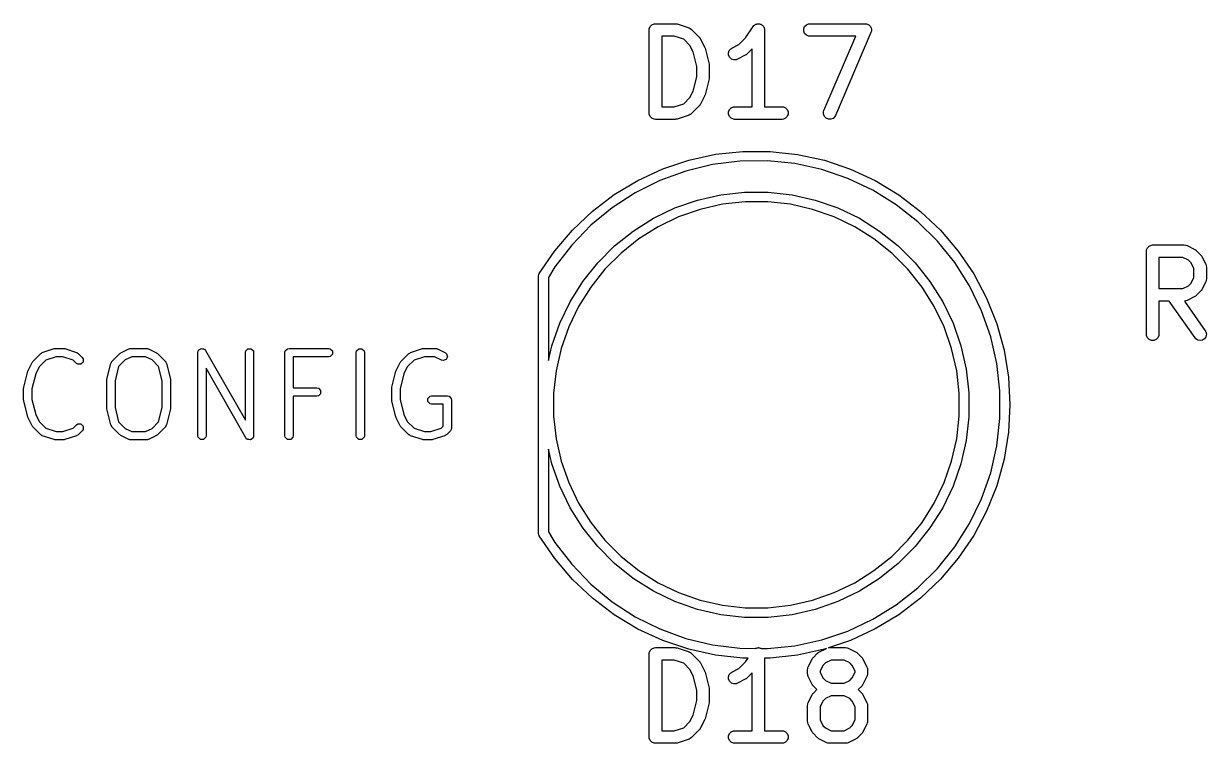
# Model space of a CAD drawing. Header units: millimetres. Extents: x 4 to 152, y 19 to 149.
# Drawn here: x 35.96 to 50.18, y 140.68 to 149.33 of the extents above; entities that cross this region are included whole.
import ezdxf

# ---------------------------------------------------------------- set-up
doc = ezdxf.new("R2010")
doc.units = ezdxf.units.MM
doc.layers.add('F.Silkscreen', color=41, linetype='CONTINUOUS', true_color=0xf2eda1)

msp = doc.modelspace()

# ---------------------------------------------------------------- linework, layer by layer
at = {"layer": 'F.Silkscreen', "linetype": 'CONTINUOUS'}
for p, q in [((43.480714, 149.255181), (43.482155, 149.269813)), ((43.480714, 148.255181), (43.480714, 149.255181)), ((43.482155, 149.269813), (43.493354, 149.296849)), ((43.493354, 149.296849), (43.514046, 149.317541)), ((43.514046, 149.317541), (43.541082, 149.32874)), ((43.541082, 149.32874), (43.555714, 149.330181)), ((43.555714, 149.330181), (43.793809, 149.330181)), ((43.793809, 149.330181), (43.801214, 149.329452)), ((43.801214, 149.329452), (43.803189, 149.329592)), ((43.803189, 149.329592), (43.805786, 149.329002)), ((43.805786, 149.329002), (43.808441, 149.32874)), ((43.808441, 149.32874), (43.810272, 149.327982)), ((43.810272, 149.327982), (43.817526, 149.326332)), ((43.817526, 149.326332), (43.960383, 149.278713)), ((43.960383, 149.278713), (43.973808, 149.272719)), ((43.973808, 149.272719), (43.975843, 149.270954)), ((43.975843, 149.270954), (43.978334, 149.269922)), ((43.978334, 149.269922), (43.989699, 149.260595)), ((43.989699, 149.260595), (44.084937, 149.165357)), ((44.640285, 149.160104), (44.731405, 149.296784)), ((44.731405, 149.296784), (44.731439, 149.296827)), ((44.731439, 149.296827), (44.731449, 149.296849)), ((44.731449, 149.296849), (44.7315, 149.296901)), ((44.7315, 149.296901), (44.740721, 149.308159)), ((44.740721, 149.308159), (44.74689, 149.312291)), ((44.74689, 149.312291), (44.752141, 149.317541)), ((44.752141, 149.317541), (44.75893, 149.320354)), ((44.75893, 149.320354), (44.765036, 149.324442)), ((44.765036, 149.324442), (44.772316, 149.325899)), ((44.772316, 149.325899), (44.779177, 149.32874)), ((44.779177, 149.32874), (44.786525, 149.32874)), ((44.786525, 149.32874), (44.79373, 149.330181)), ((44.79373, 149.330181), (44.801014, 149.32874)), ((44.801014, 149.32874), (44.808441, 149.32874)), ((44.808441, 149.32874), (44.815229, 149.325928)), ((44.815229, 149.325928), (44.822438, 149.324502)), ((44.822438, 149.324502), (44.828617, 149.320383)), ((44.828617, 149.320383), (44.835477, 149.317541)), ((44.835477, 149.317541), (44.84067, 149.312348)), ((44.84067, 149.312348), (44.846787, 149.30827)), ((44.846787, 149.30827), (44.85092, 149.302098)), ((44.85092, 149.302098), (44.856169, 149.296849)), ((44.856169, 149.296849), (44.85898, 149.290062)), ((44.85898, 149.290062), (44.86307, 149.283955)), ((44.86307, 149.283955), (44.864526, 149.276674)), ((44.864526, 149.276674), (44.867368, 149.269813)), ((44.867368, 149.269813), (44.868793, 149.255337)), ((44.868793, 149.255337), (44.868809, 149.25526)), ((44.868809, 149.25526), (44.868803, 149.255234)), ((44.868803, 149.255234), (44.868809, 149.255181)), ((44.868809, 149.255181), (44.868809, 148.330181)), ((45.339298, 149.269813), (45.350497, 149.296849)), ((45.339298, 149.240549), (45.339298, 149.269813)), ((45.350497, 149.213513), (45.339298, 149.240549)), ((45.350497, 149.296849), (45.371189, 149.317541)), ((45.371189, 149.317541), (45.398225, 149.32874)), ((45.398225, 149.32874), (45.412857, 149.330181)), ((45.412857, 149.330181), (46.079523, 149.330181)), ((46.079523, 149.330181), (46.094155, 149.32874)), ((46.094155, 149.32874), (46.094585, 149.328562)), ((46.094585, 149.328562), (46.09505, 149.328556)), ((46.09505, 149.328556), (46.108056, 149.322982)), ((46.108056, 149.322982), (46.121191, 149.317541)), ((46.121191, 149.317541), (46.12152, 149.317212)), ((46.12152, 149.317212), (46.121948, 149.317028)), ((46.121948, 149.317028), (46.131843, 149.306889)), ((46.131843, 149.306889), (46.141883, 149.296849)), ((46.141883, 149.296849), (46.142061, 149.296419)), ((46.142061, 149.296419), (46.142387, 149.296085)), ((46.142387, 149.296085), (46.14766, 149.282903)), ((46.14766, 149.282903), (46.153082, 149.269813)), ((46.152898, 149.239653), (46.148459, 149.225637)), ((46.152903, 149.240119), (46.152898, 149.239653)), ((46.153082, 149.240549), (46.152903, 149.240119)), ((46.153082, 149.269813), (46.153082, 149.269348)), ((46.153082, 149.269348), (46.153255, 149.268915)), ((46.153255, 149.268915), (46.153082, 149.254735)), ((46.153082, 149.254735), (46.153082, 149.240549)), ((43.781639, 149.180181), (43.630714, 149.180181)), ((43.630714, 149.180181), (43.630714, 148.330181)), ((43.896152, 149.14201), (43.781639, 149.180181)), ((43.970265, 149.067897), (43.896152, 149.14201)), ((44.084937, 149.165357), (44.089657, 149.159607)), ((44.089657, 149.159607), (44.091154, 149.158308)), ((44.091154, 149.158308), (44.092573, 149.156054)), ((44.092573, 149.156054), (44.094265, 149.153992)), ((44.094265, 149.153992), (44.095023, 149.15216)), ((44.095023, 149.15216), (44.098986, 149.145865)), ((44.098986, 149.145865), (44.146605, 149.050627)), ((44.558906, 149.078725), (44.640285, 149.160104)), ((45.371189, 149.192821), (45.350497, 149.213513)), ((45.398225, 149.181622), (45.371189, 149.192821)), ((45.412857, 149.180181), (45.398225, 149.181622)), ((45.965782, 149.180181), (45.412857, 149.180181)), ((45.582016, 148.284725), (45.965782, 149.180181)), ((46.148459, 149.225637), (45.719888, 148.225637)), ((44.008758, 148.99091), (43.970265, 149.067897)), ((44.052142, 148.817376), (44.008758, 148.99091)), ((44.146605, 149.050627), (44.147014, 149.049558)), ((44.147014, 149.049558), (44.147337, 149.049122)), ((44.147337, 149.049122), (44.149523, 149.043003)), ((44.149523, 149.043003), (44.15186, 149.036896)), ((44.15186, 149.036896), (44.151898, 149.036356)), ((44.151898, 149.036356), (44.152284, 149.035276)), ((44.152284, 149.035276), (44.199903, 148.8448)), ((44.433684, 148.978848), (44.442938, 149.006609)), ((44.435758, 148.949658), (44.433684, 148.978848)), ((44.448845, 148.923483), (44.435758, 148.949658)), ((44.442938, 149.006609), (44.462111, 149.028717)), ((44.462111, 149.028717), (44.474554, 149.036549)), ((44.474554, 149.036549), (44.558906, 149.078725)), ((44.636874, 148.950004), (44.541636, 148.902385)), ((44.643173, 148.953969), (44.636874, 148.950004)), ((44.645001, 148.954726), (44.643173, 148.953969)), ((44.647057, 148.956415), (44.645001, 148.954726)), ((44.649317, 148.957836), (44.647057, 148.956415)), ((44.650616, 148.959335), (44.649317, 148.957836)), ((44.656366, 148.964053), (44.650616, 148.959335)), ((44.718809, 149.026496), (44.656366, 148.964053)), ((44.718809, 148.330181), (44.718809, 149.026496)), ((44.052142, 148.692987), (44.052142, 148.817376)), ((44.199903, 148.8448), (44.200278, 148.842264)), ((44.200278, 148.842264), (44.200701, 148.841242)), ((44.200701, 148.841242), (44.201243, 148.83573)), ((44.201243, 148.83573), (44.202053, 148.830256)), ((44.202053, 148.830256), (44.20189, 148.829164)), ((44.20189, 148.829164), (44.202142, 148.82661)), ((44.202142, 148.82661), (44.202142, 148.683753)), ((44.470953, 148.90431), (44.448845, 148.923483)), ((44.498714, 148.895056), (44.470953, 148.90431)), ((44.527904, 148.89713), (44.498714, 148.895056)), ((44.541636, 148.902385), (44.527904, 148.89713)), ((44.008758, 148.519453), (44.052142, 148.692987)), ((44.199903, 148.665563), (44.152284, 148.475087)), ((44.200278, 148.6681), (44.199903, 148.665563)), ((44.200701, 148.669121), (44.200278, 148.6681)), ((44.201243, 148.674634), (44.200701, 148.669121)), ((44.202053, 148.680107), (44.201243, 148.674634)), ((44.202142, 148.683753), (44.20189, 148.6812)), ((44.20189, 148.6812), (44.202053, 148.680107)), ((43.970264, 148.442466), (44.008758, 148.519453)), ((43.896152, 148.368353), (43.970264, 148.442466)), ((44.146605, 148.459736), (44.098986, 148.364498)), ((44.147014, 148.460806), (44.146605, 148.459736)), ((44.147337, 148.461241), (44.147014, 148.460806)), ((44.149529, 148.467378), (44.147337, 148.461241)), ((44.15186, 148.473467), (44.149529, 148.467378)), ((44.151898, 148.474008), (44.15186, 148.473467)), ((44.152284, 148.475087), (44.151898, 148.474008)), ((43.482155, 148.240549), (43.480714, 148.255181)), ((43.493354, 148.213513), (43.482155, 148.240549)), ((43.630714, 148.330181), (43.781639, 148.330181)), ((43.781639, 148.330181), (43.896152, 148.368353)), ((43.973808, 148.237643), (43.960383, 148.231649)), ((43.975843, 148.239409), (43.973808, 148.237643)), ((43.978334, 148.24044), (43.975843, 148.239409)), ((43.989699, 148.249767), (43.978334, 148.24044)), ((44.084938, 148.345007), (43.989699, 148.249767)), ((44.089655, 148.350756), (44.084938, 148.345007)), ((44.091154, 148.352055), (44.089655, 148.350756)), ((44.092575, 148.354314), (44.091154, 148.352055)), ((44.094265, 148.356372), (44.092575, 148.354314)), ((44.095022, 148.358202), (44.094265, 148.356372)), ((44.098986, 148.364498), (44.095022, 148.358202)), ((44.434536, 148.269813), (44.445735, 148.296849)), ((44.434536, 148.240549), (44.434536, 148.269813)), ((44.445735, 148.213513), (44.434536, 148.240549)), ((44.445735, 148.296849), (44.466427, 148.317541)), ((44.466427, 148.317541), (44.493463, 148.32874)), ((44.493463, 148.32874), (44.508095, 148.330181)), ((44.508095, 148.330181), (44.718809, 148.330181)), ((44.868809, 148.330181), (45.079523, 148.330181)), ((45.079523, 148.330181), (45.094155, 148.32874)), ((45.094155, 148.32874), (45.121191, 148.317541)), ((45.121191, 148.317541), (45.141883, 148.296849)), ((45.141883, 148.296849), (45.153082, 148.269813)), ((45.153082, 148.240549), (45.141883, 148.213513)), ((45.153082, 148.269813), (45.153082, 148.240549)), ((45.57722, 148.241447), (45.577577, 148.270708)), ((45.588088, 148.214277), (45.57722, 148.241447)), ((45.577577, 148.270708), (45.582016, 148.284725)), ((43.514046, 148.192821), (43.493354, 148.213513)), ((43.541082, 148.181622), (43.514046, 148.192821)), ((43.555714, 148.180181), (43.541082, 148.181622)), ((43.793809, 148.180181), (43.555714, 148.180181)), ((43.801214, 148.180911), (43.793809, 148.180181)), ((43.803189, 148.18077), (43.801214, 148.180911)), ((43.805786, 148.181361), (43.803189, 148.18077)), ((43.808441, 148.181622), (43.805786, 148.181361)), ((43.810272, 148.182381), (43.808441, 148.181622)), ((43.817526, 148.18403), (43.810272, 148.182381)), ((43.960383, 148.231649), (43.817526, 148.18403)), ((44.466427, 148.192821), (44.445735, 148.213513)), ((44.493463, 148.181622), (44.466427, 148.192821)), ((44.508095, 148.180181), (44.493463, 148.181622)), ((45.079523, 148.180181), (44.508095, 148.180181)), ((45.094155, 148.181622), (45.079523, 148.180181)), ((45.121191, 148.192821), (45.094155, 148.181622)), ((45.141883, 148.213513), (45.121191, 148.192821)), ((45.608527, 148.193333), (45.588088, 148.214277)), ((45.635425, 148.181806), (45.608527, 148.193333)), ((45.664686, 148.181449), (45.635425, 148.181806)), ((45.691856, 148.192317), (45.664686, 148.181449)), ((45.7128, 148.212756), (45.691856, 148.192317)), ((45.719888, 148.225637), (45.7128, 148.212756)), ((43.643837, 147.584477), (43.956741, 147.689577)), ((43.956741, 147.689577), (44.279169, 147.760247)), ((44.57213, 147.677939), (44.243284, 147.636962)), ((44.279169, 147.760247), (44.607347, 147.79566)), ((44.9035, 147.681579), (44.57213, 147.677939)), ((44.607347, 147.79566), (44.93743, 147.795401)), ((45.233167, 147.647836), (44.9035, 147.681579)), ((44.93743, 147.795401), (45.265551, 147.759473)), ((45.265551, 147.759473), (45.587869, 147.688297)), ((45.587869, 147.688297), (45.900607, 147.582707)), ((43.344124, 147.446178), (43.643837, 147.584477)), ((43.921154, 147.55917), (43.609849, 147.445557)), ((44.243284, 147.636962), (43.921154, 147.55917)), ((45.556928, 147.57714), (45.233167, 147.647836)), ((45.870654, 147.470393), (45.556928, 147.57714)), ((45.900607, 147.582707), (46.200103, 147.443939)), ((43.061111, 147.276301), (43.344124, 147.446178)), ((43.609849, 147.445557), (43.313338, 147.29757)), ((46.170345, 147.328956), (45.870654, 147.470393)), ((46.200103, 147.443939), (46.482849, 147.273618)), ((42.798113, 147.076835), (43.061111, 147.276301)), ((43.313338, 147.29757), (43.035402, 147.117097)), ((44.061301, 147.209948), (44.341184, 147.27383)), ((44.341184, 147.27383), (44.62646, 147.305973)), ((44.62646, 147.305973), (44.91354, 147.305973)), ((44.91354, 147.305973), (45.198816, 147.27383)), ((45.198816, 147.27383), (45.478699, 147.209948)), ((46.452179, 147.154632), (46.170345, 147.328956)), ((46.482849, 147.273618), (46.745534, 147.07374)), ((43.035402, 147.117097), (42.779585, 146.906438)), ((43.53168, 146.990572), (43.79033, 147.115132)), ((43.79033, 147.115132), (44.061301, 147.209948)), ((44.093457, 147.098333), (43.834781, 147.007818)), ((44.360641, 147.159316), (44.093457, 147.098333)), ((44.632973, 147.19), (44.360641, 147.159316)), ((44.907027, 147.19), (44.632973, 147.19)), ((45.179359, 147.159316), (44.907027, 147.19)), ((45.446543, 147.098333), (45.179359, 147.159316)), ((45.705219, 147.007818), (45.446543, 147.098333)), ((45.478699, 147.209948), (45.74967, 147.115132)), ((45.74967, 147.115132), (46.00832, 146.990572)), ((46.712561, 146.949644), (46.452179, 147.154632)), ((42.558211, 146.850116), (42.798113, 147.076835)), ((43.288601, 146.837836), (43.53168, 146.990572)), ((43.834781, 147.007818), (43.587866, 146.88891)), ((45.952134, 146.88891), (45.705219, 147.007818)), ((46.00832, 146.990572), (46.251399, 146.837836)), ((46.745534, 147.07374), (46.98508, 146.846645)), ((42.344214, 146.5988), (42.558211, 146.850116)), ((42.779585, 146.906438), (42.54915, 146.668281)), ((43.064153, 146.658844), (43.288601, 146.837836)), ((43.587866, 146.88891), (43.355817, 146.743104)), ((46.184183, 146.743104), (45.952134, 146.88891)), ((46.251399, 146.837836), (46.475847, 146.658844)), ((46.948173, 146.716607), (46.712561, 146.949644)), ((46.98508, 146.846645), (47.198683, 146.594993)), ((43.355817, 146.743104), (43.141552, 146.572234)), ((46.398448, 146.572234), (46.184183, 146.743104)), ((47.156008, 146.458492), (46.948173, 146.716607)), ((49.521082, 146.66874), (49.535714, 146.670181)), ((49.535714, 146.670181), (49.916666, 146.670181)), ((49.916666, 146.670181), (49.931298, 146.66874)), ((42.158629, 146.32583), (42.344214, 146.5988)), ((42.54915, 146.668281), (42.347035, 146.405663)), ((42.861156, 146.455847), (43.064153, 146.658844)), ((43.141552, 146.572234), (42.947766, 146.378448)), ((46.592234, 146.378448), (46.398448, 146.572234)), ((46.475847, 146.658844), (46.678844, 146.455847)), ((47.198683, 146.594993), (47.38384, 146.321733)), ((49.460714, 146.595181), (49.462155, 146.609813)), ((49.460714, 145.595181), (49.460714, 146.595181)), ((49.462155, 146.609813), (49.473354, 146.636849)), ((49.473354, 146.636849), (49.494046, 146.657541)), ((49.494046, 146.657541), (49.521082, 146.66874)), ((49.931298, 146.66874), (49.933787, 146.667709)), ((49.933787, 146.667709), (49.936475, 146.667518)), ((49.936475, 146.667518), (49.950207, 146.662263)), ((49.950207, 146.662263), (50.045445, 146.614644)), ((50.045445, 146.614644), (50.051744, 146.61068)), ((50.051744, 146.61068), (50.053572, 146.609922)), ((50.053572, 146.609922), (50.055628, 146.608234)), ((50.055628, 146.608234), (50.057888, 146.606812)), ((50.057888, 146.606812), (50.059187, 146.605314)), ((50.059187, 146.605314), (50.064937, 146.600595)), ((50.064937, 146.600595), (50.112556, 146.552976)), ((50.112556, 146.552976), (50.117274, 146.547227)), ((50.117274, 146.547227), (50.118773, 146.545927)), ((50.118773, 146.545927), (50.120194, 146.543668)), ((50.120194, 146.543668), (50.121883, 146.541611)), ((50.121883, 146.541611), (50.12264, 146.539784)), ((50.12264, 146.539784), (50.126605, 146.533484)), ((50.126605, 146.533484), (50.174224, 146.438246)), ((42.347035, 146.405663), (42.27, 146.278117)), ((42.682164, 146.231399), (42.861156, 146.455847)), ((46.678844, 146.455847), (46.857836, 146.231399)), ((47.333417, 146.17859), (47.156008, 146.458492)), ((49.898961, 146.520181), (49.610714, 146.520181)), ((49.610714, 146.520181), (49.610714, 146.146372)), ((49.967477, 146.485923), (49.898961, 146.520181)), ((49.997884, 146.455516), (49.967477, 146.485923)), ((50.032142, 146.387), (49.997884, 146.455516)), ((50.032142, 146.279553), (50.032142, 146.387)), ((50.174224, 146.438246), (50.179479, 146.424515)), ((50.179479, 146.424515), (50.17967, 146.421826)), ((50.17967, 146.421826), (50.180701, 146.419337)), ((50.180701, 146.419337), (50.182142, 146.404705)), ((50.182142, 146.404705), (50.182142, 146.261848)), ((42.15, 146.295), (42.154567, 146.317961)), ((42.15, 143.205), (42.15, 146.295)), ((42.154567, 146.317961), (42.157473, 146.320868)), ((42.157473, 146.320868), (42.158629, 146.32583)), ((42.27, 146.278117), (42.27, 145.283222)), ((42.947766, 146.378448), (42.776896, 146.164183)), ((46.763104, 146.164183), (46.592234, 146.378448)), ((47.38384, 146.321733), (47.538382, 146.030063)), ((49.997884, 146.211037), (50.032142, 146.279553)), ((50.179479, 146.242038), (50.174224, 146.228307)), ((50.17967, 146.244728), (50.179479, 146.242038)), ((50.180701, 146.247216), (50.17967, 146.244728)), ((50.182142, 146.261848), (50.180701, 146.247216)), ((42.529428, 145.98832), (42.682164, 146.231399)), ((42.776896, 146.164183), (42.63109, 145.932134)), ((46.90891, 145.932134), (46.763104, 146.164183)), ((46.857836, 146.231399), (47.010572, 145.98832)), ((47.478138, 145.880471), (47.333417, 146.17859)), ((49.610714, 146.146372), (49.898961, 146.146372)), ((49.898961, 146.146372), (49.967477, 146.18063)), ((49.967477, 146.18063), (49.997884, 146.211037)), ((50.112556, 146.113577), (50.064937, 146.065958)), ((50.117274, 146.119327), (50.112556, 146.113577)), ((50.118773, 146.120626), (50.117274, 146.119327)), ((50.120194, 146.122886), (50.118773, 146.120626)), ((50.121883, 146.124942), (50.120194, 146.122886)), ((50.12264, 146.12677), (50.121883, 146.124942)), ((50.126605, 146.133069), (50.12264, 146.12677)), ((50.174224, 146.228307), (50.126605, 146.133069)), ((42.404868, 145.72967), (42.529428, 145.98832)), ((47.010572, 145.98832), (47.135132, 145.72967)), ((47.538382, 146.030063), (47.6605, 145.723401)), ((49.73476, 145.996372), (49.610714, 145.996372)), ((49.610714, 145.996372), (49.610714, 145.595181)), ((50.0457, 145.552171), (49.73476, 145.996372)), ((49.931298, 145.997813), (49.917781, 145.996482)), ((49.917781, 145.996482), (50.168585, 145.63819)), ((49.933787, 145.998845), (49.931298, 145.997813)), ((49.936475, 145.999035), (49.933787, 145.998845)), ((49.950207, 146.00429), (49.936475, 145.999035)), ((50.045445, 146.051909), (49.950207, 146.00429)), ((50.051744, 146.055874), (50.045445, 146.051909)), ((50.053572, 146.056631), (50.051744, 146.055874)), ((50.055628, 146.05832), (50.053572, 146.056631)), ((50.057888, 146.059741), (50.055628, 146.05832)), ((50.059187, 146.06124), (50.057888, 146.059741)), ((50.064937, 146.065958), (50.059187, 146.06124)), ((42.63109, 145.932134), (42.512182, 145.685219)), ((47.027818, 145.685219), (46.90891, 145.932134)), ((47.588325, 145.567936), (47.478138, 145.880471)), ((42.310052, 145.458699), (42.404868, 145.72967)), ((42.512182, 145.685219), (42.421667, 145.426543)), ((47.118333, 145.426543), (47.027818, 145.685219)), ((47.135132, 145.72967), (47.229948, 145.458699)), ((47.6605, 145.723401), (47.748764, 145.405338)), ((47.662573, 145.244971), (47.588325, 145.567936)), ((49.462155, 145.580549), (49.460714, 145.595181)), ((49.473354, 145.553513), (49.462155, 145.580549)), ((49.494046, 145.532821), (49.473354, 145.553513)), ((49.521082, 145.521622), (49.494046, 145.532821)), ((49.577382, 145.532821), (49.550346, 145.521622)), ((49.598074, 145.553513), (49.577382, 145.532821)), ((49.609273, 145.580549), (49.598074, 145.553513)), ((49.610714, 145.595181), (49.609273, 145.580549)), ((50.055271, 145.541011), (50.0457, 145.552171)), ((50.07995, 145.525284), (50.055271, 145.541011)), ((50.161312, 145.54331), (50.137338, 145.526528)), ((50.177039, 145.567988), (50.161312, 145.54331)), ((50.168585, 145.63819), (50.175795, 145.625377)), ((50.175795, 145.625377), (50.182124, 145.596806)), ((50.182124, 145.596806), (50.177039, 145.567988)), ((36.18093, 145.377396), (36.323786, 145.425015)), ((36.323786, 145.425015), (36.331736, 145.426018)), ((36.331736, 145.426018), (36.339598, 145.427581)), ((36.339598, 145.427581), (36.434836, 145.427581)), ((36.434836, 145.427581), (36.442698, 145.426018)), ((36.442698, 145.426018), (36.450647, 145.425015)), ((36.450647, 145.425015), (36.593504, 145.377396)), ((37.126761, 145.374683), (37.221999, 145.422302)), ((37.221999, 145.422302), (37.224414, 145.422964)), ((37.224414, 145.422964), (37.225226, 145.423775)), ((37.225226, 145.423775), (37.233087, 145.425339)), ((37.233087, 145.425339), (37.240815, 145.427455)), ((37.240815, 145.427455), (37.241903, 145.427093)), ((37.241903, 145.427093), (37.24436, 145.427581)), ((37.24436, 145.427581), (37.434836, 145.427581)), ((37.434836, 145.427581), (37.437292, 145.427093)), ((37.437292, 145.427093), (37.438381, 145.427455)), ((37.438381, 145.427455), (37.446108, 145.425339)), ((37.446108, 145.425339), (37.45397, 145.423775)), ((37.45397, 145.423775), (37.454781, 145.422964)), ((37.454781, 145.422964), (37.457197, 145.422302)), ((37.457197, 145.422302), (37.552434, 145.374684)), ((38.051503, 145.377581), (38.055309, 145.396715)), ((38.055309, 145.396715), (38.060163, 145.40157)), ((38.060163, 145.40157), (38.061971, 145.408196)), ((38.061971, 145.408196), (38.073215, 145.414622)), ((38.073215, 145.414622), (38.082369, 145.423775)), ((38.082369, 145.423775), (38.089235, 145.423775)), ((38.089235, 145.423775), (38.095197, 145.427182)), ((38.095197, 145.427182), (38.10769, 145.423775)), ((38.10769, 145.423775), (38.120637, 145.423775)), ((38.120637, 145.423775), (38.125491, 145.418921)), ((38.125491, 145.418921), (38.132118, 145.417113)), ((38.132118, 145.417113), (38.144915, 145.402388)), ((38.144915, 145.402388), (38.622931, 144.56586)), ((38.622931, 145.377581), (38.626737, 145.396715)), ((38.626737, 145.396715), (38.653797, 145.423775)), ((38.653797, 145.423775), (38.692065, 145.423775)), ((38.692065, 145.423775), (38.719125, 145.396715)), ((38.719125, 145.396715), (38.722931, 145.377581)), ((39.099122, 145.377581), (39.102928, 145.396715)), ((39.102928, 145.396715), (39.129988, 145.423775)), ((39.129988, 145.423775), (39.149122, 145.427581)), ((39.149122, 145.427581), (39.625312, 145.427581)), ((39.625312, 145.427581), (39.644446, 145.423775)), ((39.644446, 145.423775), (39.671506, 145.396715)), ((39.671506, 145.396715), (39.671506, 145.358447)), ((39.956265, 145.377581), (39.960071, 145.396715)), ((39.960071, 145.396715), (39.987131, 145.423775)), ((39.987131, 145.423775), (40.025399, 145.423775)), ((40.025399, 145.423775), (40.052459, 145.396715)), ((40.052459, 145.396715), (40.056265, 145.377581)), ((40.609501, 145.377396), (40.752357, 145.425015)), ((40.752357, 145.425015), (40.760307, 145.426018)), ((40.760307, 145.426018), (40.768169, 145.427581)), ((40.768169, 145.427581), (40.911026, 145.427581)), ((40.911026, 145.427581), (40.913482, 145.427093)), ((40.913482, 145.427093), (40.914571, 145.427455)), ((40.914571, 145.427455), (40.922298, 145.425339)), ((40.922298, 145.425339), (40.93016, 145.423775)), ((40.93016, 145.423775), (40.930971, 145.422964)), ((40.930971, 145.422964), (40.933387, 145.422302)), ((40.933387, 145.422302), (41.028624, 145.374684)), ((42.27, 145.283222), (42.310052, 145.458699)), ((42.421667, 145.426543), (42.360684, 145.159359)), ((47.179316, 145.159359), (47.118333, 145.426543)), ((47.229948, 145.458699), (47.29383, 145.178816)), ((47.748764, 145.405338), (47.802139, 145.079599)), ((49.550346, 145.521622), (49.521082, 145.521622)), ((50.108767, 145.520198), (50.07995, 145.525284)), ((50.137338, 145.526528), (50.108767, 145.520198)), ((36.009163, 145.161847), (36.056781, 145.257084)), ((36.056781, 145.257084), (36.061696, 145.263418)), ((36.061696, 145.263418), (36.066148, 145.270079)), ((36.066148, 145.270079), (36.161386, 145.365317)), ((36.223749, 145.286261), (36.142596, 145.205107)), ((36.161386, 145.365317), (36.163467, 145.366708)), ((36.163467, 145.366708), (36.163981, 145.367735)), ((36.163981, 145.367735), (36.170946, 145.371706)), ((36.170946, 145.371706), (36.177607, 145.376156)), ((36.177607, 145.376156), (36.178755, 145.376156)), ((36.178755, 145.376156), (36.18093, 145.377396)), ((36.347711, 145.327581), (36.223749, 145.286261)), ((36.426723, 145.327581), (36.347711, 145.327581)), ((36.550684, 145.286261), (36.426723, 145.327581)), ((36.589956, 145.246988), (36.550684, 145.286261)), ((36.606177, 145.236149), (36.589956, 145.246988)), ((36.593504, 145.377396), (36.595679, 145.376156)), ((36.595679, 145.376156), (36.596827, 145.376156)), ((36.596827, 145.376156), (36.603491, 145.371703)), ((36.603491, 145.371703), (36.610452, 145.367735)), ((36.610452, 145.367735), (36.610965, 145.366709)), ((36.610965, 145.366709), (36.613048, 145.365317)), ((36.613048, 145.365317), (36.660667, 145.317699)), ((36.671506, 145.263209), (36.644446, 145.236149)), ((36.660667, 145.317699), (36.671506, 145.301478)), ((36.671506, 145.301478), (36.671506, 145.263209)), ((36.957758, 145.056375), (37.005377, 145.246851)), ((37.005377, 145.246851), (37.00769, 145.251748)), ((37.00769, 145.253858), (37.011093, 145.258952)), ((37.00769, 145.251748), (37.00769, 145.253858)), ((37.011093, 145.258952), (37.01371, 145.26449)), ((37.01371, 145.26449), (37.01552, 145.265577)), ((37.01552, 145.265577), (37.018529, 145.270079)), ((37.018529, 145.270079), (37.113767, 145.365317)), ((37.178738, 145.288869), (37.099032, 145.209163)), ((37.113767, 145.365317), (37.120426, 145.369768)), ((37.120426, 145.369768), (37.126761, 145.374683)), ((37.256164, 145.327581), (37.178738, 145.288869)), ((37.423033, 145.327581), (37.256164, 145.327581)), ((37.500457, 145.288869), (37.423033, 145.327581)), ((37.580163, 145.209163), (37.500457, 145.288869)), ((37.552434, 145.374684), (37.558767, 145.369769)), ((37.558767, 145.369769), (37.565429, 145.365317)), ((37.565429, 145.365317), (37.660667, 145.270079)), ((37.660667, 145.270079), (37.663675, 145.265577)), ((37.663675, 145.265577), (37.665486, 145.26449)), ((37.665486, 145.26449), (37.668102, 145.258952)), ((37.668102, 145.258952), (37.671506, 145.253858)), ((37.671506, 145.253858), (37.671506, 145.251748)), ((37.671506, 145.251748), (37.673819, 145.246851)), ((37.673819, 145.246851), (37.721438, 145.056375)), ((38.051503, 144.377581), (38.051503, 145.377581)), ((38.622931, 144.56586), (38.622931, 145.377581)), ((38.722931, 145.377581), (38.722931, 144.377581)), ((39.099122, 144.377581), (39.099122, 145.377581)), ((39.625312, 145.327581), (39.199122, 145.327581)), ((39.199122, 145.327581), (39.199122, 144.951391)), ((39.644446, 145.331387), (39.625312, 145.327581)), ((39.671506, 145.358447), (39.644446, 145.331387)), ((39.956265, 144.377581), (39.956265, 145.377581)), ((40.056265, 145.377581), (40.056265, 144.377581)), ((40.437734, 145.161847), (40.485352, 145.257084)), ((40.485352, 145.257084), (40.490267, 145.263418)), ((40.490267, 145.263418), (40.494719, 145.270079)), ((40.494719, 145.270079), (40.589957, 145.365317)), ((40.65232, 145.286261), (40.571167, 145.205107)), ((40.589957, 145.365317), (40.592038, 145.366708)), ((40.592038, 145.366708), (40.592552, 145.367735)), ((40.592552, 145.367735), (40.599517, 145.371706)), ((40.599517, 145.371706), (40.606178, 145.376156)), ((40.606178, 145.376156), (40.607326, 145.376156)), ((40.607326, 145.376156), (40.609501, 145.377396)), ((40.776282, 145.327581), (40.65232, 145.286261)), ((40.899223, 145.327581), (40.776282, 145.327581)), ((40.983903, 145.285241), (40.899223, 145.327581)), ((41.002719, 145.280088), (40.983903, 145.285241)), ((41.039024, 145.29219), (41.002719, 145.280088)), ((41.028624, 145.374684), (41.044036, 145.362722)), ((41.056138, 145.326418), (41.039024, 145.29219)), ((41.044036, 145.362722), (41.056138, 145.326418)), ((35.957758, 144.961137), (36.005377, 145.151613)), ((36.005377, 145.151613), (36.007716, 145.156566)), ((36.007716, 145.156566), (36.009163, 145.161847)), ((36.10106, 145.122035), (36.056265, 144.942855)), ((36.142596, 145.205107), (36.10106, 145.122035)), ((36.644446, 145.236149), (36.606177, 145.236149)), ((37.099032, 145.209163), (37.056265, 145.038093)), ((37.622931, 145.038093), (37.580163, 145.209163)), ((38.629519, 144.352774), (38.151503, 145.189303)), ((38.151503, 145.189303), (38.151503, 144.377581)), ((40.386329, 144.961137), (40.433948, 145.151613)), ((40.433948, 145.151613), (40.436287, 145.156566)), ((40.436287, 145.156566), (40.437734, 145.161847)), ((40.529631, 145.122035), (40.484836, 144.942855)), ((40.571167, 145.205107), (40.529631, 145.122035)), ((42.360684, 145.159359), (42.33, 144.887027)), ((47.21, 144.887027), (47.179316, 145.159359)), ((47.29383, 145.178816), (47.325973, 144.89354)), ((47.699936, 144.915695), (47.662573, 145.244971)), ((36.956265, 145.044248), (36.95746, 145.050258)), ((36.956265, 144.710915), (36.956265, 145.044248)), ((36.95746, 145.050258), (36.957758, 145.056375)), ((37.056265, 145.038093), (37.056265, 144.71707)), ((37.622931, 144.71707), (37.622931, 145.038093)), ((37.721438, 145.056375), (37.721735, 145.050258)), ((37.721735, 145.050258), (37.722931, 145.044248)), ((37.722931, 145.044248), (37.722931, 144.710915)), ((47.802139, 145.079599), (47.82, 144.75)), ((35.956265, 144.94901), (35.95746, 144.95502)), ((35.956265, 144.806153), (35.956265, 144.94901)), ((35.95746, 144.95502), (35.957758, 144.961137)), ((36.056265, 144.942855), (36.056265, 144.812308)), ((39.199122, 144.951391), (39.482455, 144.951391)), ((39.482455, 144.851391), (39.199122, 144.851391)), ((39.199122, 144.851391), (39.199122, 144.377581)), ((39.482455, 144.951391), (39.501589, 144.947585)), ((39.501589, 144.855197), (39.482455, 144.851391)), ((39.501589, 144.947585), (39.528649, 144.920525)), ((39.528649, 144.882257), (39.501589, 144.855197)), ((39.528649, 144.920525), (39.528649, 144.882257)), ((40.384836, 144.94901), (40.386031, 144.95502)), ((40.384836, 144.806153), (40.384836, 144.94901)), ((40.386031, 144.95502), (40.386329, 144.961137)), ((40.484836, 144.942855), (40.484836, 144.812308)), ((40.817213, 144.825287), (40.844273, 144.852347)), ((40.817213, 144.787019), (40.817213, 144.825287)), ((40.844273, 144.852347), (40.863407, 144.856153)), ((40.863407, 144.856153), (41.053883, 144.856153)), ((41.053883, 144.856153), (41.073017, 144.852347)), ((41.073017, 144.852347), (41.100077, 144.825287)), ((41.100077, 144.825287), (41.103883, 144.806153)), ((42.33, 144.887027), (42.33, 144.612973)), ((47.21, 144.612973), (47.21, 144.887027)), ((47.325973, 144.89354), (47.325973, 144.60646)), ((47.7, 144.75), (47.699936, 144.915695)), ((35.95746, 144.800144), (35.956265, 144.806153)), ((35.957758, 144.794026), (35.95746, 144.800144)), ((36.005377, 144.60355), (35.957758, 144.794026)), ((36.056265, 144.812308), (36.10106, 144.633128)), ((36.95746, 144.704906), (36.956265, 144.710915)), ((36.957758, 144.698788), (36.95746, 144.704906)), ((37.005377, 144.508312), (36.957758, 144.698788)), ((37.056265, 144.71707), (37.099032, 144.546002)), ((37.580163, 144.546001), (37.622931, 144.71707)), ((37.721438, 144.698788), (37.673819, 144.508312)), ((37.721735, 144.704906), (37.721438, 144.698788)), ((37.722931, 144.710915), (37.721735, 144.704906)), ((40.386031, 144.800144), (40.384836, 144.806153)), ((40.386329, 144.794026), (40.386031, 144.800144)), ((40.433948, 144.60355), (40.386329, 144.794026)), ((40.484836, 144.812308), (40.529631, 144.633128)), ((40.844273, 144.759959), (40.817213, 144.787019)), ((40.863407, 144.756153), (40.844273, 144.759959)), ((41.003883, 144.756153), (40.863407, 144.756153)), ((41.003883, 144.493531), (41.003883, 144.756153)), ((41.103883, 144.806153), (41.103883, 144.47282)), ((47.699936, 144.584305), (47.7, 144.75)), ((47.82, 144.75), (47.802139, 144.420401)), ((36.007716, 144.598598), (36.005377, 144.60355)), ((36.009163, 144.593316), (36.007716, 144.598598)), ((36.056781, 144.498079), (36.009163, 144.593316)), ((36.10106, 144.633128), (36.142595, 144.550058)), ((36.142595, 144.550058), (36.223751, 144.468901)), ((37.099032, 144.546002), (37.178741, 144.466293)), ((37.500455, 144.466292), (37.580163, 144.546001)), ((40.436287, 144.598598), (40.433948, 144.60355)), ((40.437734, 144.593316), (40.436287, 144.598598)), ((40.485352, 144.498079), (40.437734, 144.593316)), ((40.529631, 144.633128), (40.571166, 144.550058)), ((40.571166, 144.550058), (40.652322, 144.468901)), ((42.33, 144.612973), (42.360684, 144.340641)), ((47.179316, 144.340641), (47.21, 144.612973)), ((47.325973, 144.60646), (47.29383, 144.321184)), ((47.662573, 144.255029), (47.699936, 144.584305)), ((36.061692, 144.491751), (36.056781, 144.498079)), ((36.066147, 144.485084), (36.061692, 144.491751)), ((36.161386, 144.389845), (36.066147, 144.485084)), ((36.223751, 144.468901), (36.347711, 144.427581)), ((36.347711, 144.427581), (36.426723, 144.427581)), ((36.426723, 144.427581), (36.550683, 144.468902)), ((36.550683, 144.468902), (36.589956, 144.508175)), ((36.589956, 144.508175), (36.606177, 144.519014)), ((36.606177, 144.519014), (36.644446, 144.519014)), ((36.660668, 144.437465), (36.613049, 144.389845)), ((36.644446, 144.519014), (36.671506, 144.491955)), ((36.671506, 144.453686), (36.660668, 144.437465)), ((36.671506, 144.491955), (36.671506, 144.453686)), ((37.00769, 144.503416), (37.005377, 144.508312)), ((37.00769, 144.501305), (37.00769, 144.503416)), ((37.011094, 144.49621), (37.00769, 144.501305)), ((37.01371, 144.490673), (37.011094, 144.49621)), ((37.015518, 144.489588), (37.01371, 144.490673)), ((37.018528, 144.485084), (37.015518, 144.489588)), ((37.113767, 144.389845), (37.018528, 144.485084)), ((37.178741, 144.466293), (37.256164, 144.427581)), ((37.256164, 144.427581), (37.423033, 144.427581)), ((37.423033, 144.427581), (37.500455, 144.466292)), ((37.660668, 144.485084), (37.56543, 144.389845)), ((37.663677, 144.489588), (37.660668, 144.485084)), ((37.665486, 144.490673), (37.663677, 144.489588)), ((37.668101, 144.49621), (37.665486, 144.490673)), ((37.671506, 144.501305), (37.668101, 144.49621)), ((37.673819, 144.508312), (37.671506, 144.503416)), ((37.671506, 144.503416), (37.671506, 144.501305)), ((40.490263, 144.491751), (40.485352, 144.498079)), ((40.494718, 144.485084), (40.490263, 144.491751)), ((40.589957, 144.389845), (40.494718, 144.485084)), ((40.652322, 144.468901), (40.776282, 144.427581)), ((40.776282, 144.427581), (40.855294, 144.427581)), ((40.855294, 144.427581), (40.979254, 144.468902)), ((40.979254, 144.468902), (41.003883, 144.493531)), ((41.089239, 144.437465), (41.04162, 144.389845)), ((41.100077, 144.453686), (41.089239, 144.437465)), ((41.103883, 144.47282), (41.100077, 144.453686)), ((47.802139, 144.420401), (47.748764, 144.094662)), ((36.163467, 144.388455), (36.161386, 144.389845)), ((36.163981, 144.387427), (36.163467, 144.388455)), ((36.170946, 144.383457), (36.163981, 144.387427)), ((36.177607, 144.379006), (36.170946, 144.383457)), ((36.178755, 144.379006), (36.177607, 144.379006)), ((36.18093, 144.377766), (36.178755, 144.379006)), ((36.323786, 144.330147), (36.18093, 144.377766)), ((36.331736, 144.329145), (36.323786, 144.330147)), ((36.339598, 144.327581), (36.331736, 144.329145)), ((36.434836, 144.327581), (36.339598, 144.327581)), ((36.442698, 144.329145), (36.434836, 144.327581)), ((36.450647, 144.330147), (36.442698, 144.329145)), ((36.593504, 144.377766), (36.450647, 144.330147)), ((36.595679, 144.379006), (36.593504, 144.377766)), ((36.596828, 144.379006), (36.595679, 144.379006)), ((36.603498, 144.383464), (36.596828, 144.379006)), ((36.610452, 144.387427), (36.603498, 144.383464)), ((36.610964, 144.388453), (36.610452, 144.387427)), ((36.613049, 144.389845), (36.610964, 144.388453)), ((37.120426, 144.385395), (37.113767, 144.389845)), ((37.126761, 144.380479), (37.120426, 144.385395)), ((37.221999, 144.33286), (37.126761, 144.380479)), ((37.224414, 144.332199), (37.221999, 144.33286)), ((37.225226, 144.331387), (37.224414, 144.332199)), ((37.233087, 144.329824), (37.225226, 144.331387)), ((37.240815, 144.327707), (37.233087, 144.329824)), ((37.241903, 144.32807), (37.240815, 144.327707)), ((37.24436, 144.327581), (37.241903, 144.32807)), ((37.434836, 144.327581), (37.24436, 144.327581)), ((37.437292, 144.32807), (37.434836, 144.327581)), ((37.438381, 144.327707), (37.437292, 144.32807)), ((37.446108, 144.329824), (37.438381, 144.327707)), ((37.45397, 144.331387), (37.446108, 144.329824)), ((37.454781, 144.332199), (37.45397, 144.331387)), ((37.457197, 144.33286), (37.454781, 144.332199)), ((37.552434, 144.380478), (37.457197, 144.33286)), ((37.558761, 144.385389), (37.552434, 144.380478)), ((37.56543, 144.389845), (37.558761, 144.385389)), ((38.055309, 144.358447), (38.051503, 144.377581)), ((38.082369, 144.331387), (38.055309, 144.358447)), ((38.120637, 144.331387), (38.082369, 144.331387)), ((38.147697, 144.358447), (38.120637, 144.331387)), ((38.151503, 144.377581), (38.147697, 144.358447)), ((38.642317, 144.338049), (38.629519, 144.352774)), ((38.648941, 144.336243), (38.642317, 144.338049)), ((38.653797, 144.331387), (38.648941, 144.336243)), ((38.666745, 144.331387), (38.653797, 144.331387)), ((38.679237, 144.32798), (38.666745, 144.331387)), ((38.685199, 144.331387), (38.679237, 144.32798)), ((38.692065, 144.331387), (38.685199, 144.331387)), ((38.701218, 144.340541), (38.692065, 144.331387)), ((38.712463, 144.346966), (38.701218, 144.340541)), ((38.71427, 144.353593), (38.712463, 144.346966)), ((38.719125, 144.358447), (38.71427, 144.353593)), ((38.722931, 144.377581), (38.719125, 144.358447)), ((39.102928, 144.358447), (39.099122, 144.377581)), ((39.129988, 144.331387), (39.102928, 144.358447)), ((39.168256, 144.331387), (39.129988, 144.331387)), ((39.195316, 144.358447), (39.168256, 144.331387)), ((39.199122, 144.377581), (39.195316, 144.358447)), ((39.960071, 144.358447), (39.956265, 144.377581)), ((39.987131, 144.331387), (39.960071, 144.358447)), ((40.025399, 144.331387), (39.987131, 144.331387)), ((40.052459, 144.358447), (40.025399, 144.331387)), ((40.056265, 144.377581), (40.052459, 144.358447)), ((40.592038, 144.388455), (40.589957, 144.389845)), ((40.592552, 144.387427), (40.592038, 144.388455)), ((40.599517, 144.383457), (40.592552, 144.387427)), ((40.606178, 144.379006), (40.599517, 144.383457)), ((40.607326, 144.379006), (40.606178, 144.379006)), ((40.609501, 144.377766), (40.607326, 144.379006)), ((40.752357, 144.330147), (40.609501, 144.377766)), ((40.760307, 144.329145), (40.752357, 144.330147)), ((40.768169, 144.327581), (40.760307, 144.329145)), ((40.863407, 144.327581), (40.768169, 144.327581)), ((40.871269, 144.329145), (40.863407, 144.327581)), ((40.879218, 144.330147), (40.871269, 144.329145)), ((41.022075, 144.377766), (40.879218, 144.330147)), ((41.02425, 144.379006), (41.022075, 144.377766)), ((41.025399, 144.379006), (41.02425, 144.379006)), ((41.032069, 144.383464), (41.025399, 144.379006)), ((41.039023, 144.387427), (41.032069, 144.383464)), ((41.039535, 144.388453), (41.039023, 144.387427)), ((41.04162, 144.389845), (41.039535, 144.388453)), ((42.360684, 144.340641), (42.421667, 144.073457)), ((47.118333, 144.073457), (47.179316, 144.340641)), ((47.29383, 144.321184), (47.229948, 144.041301)), ((47.588325, 143.932064), (47.662573, 144.255029)), ((42.310052, 144.041301), (42.27, 144.216779)), ((42.27, 144.216779), (42.27, 143.221884)), ((42.404868, 143.77033), (42.310052, 144.041301)), ((42.421667, 144.073457), (42.512182, 143.814781)), ((47.027818, 143.814781), (47.118333, 144.073457)), ((47.229948, 144.041301), (47.135132, 143.77033)), ((47.748764, 144.094662), (47.6605, 143.776599)), ((47.478138, 143.619529), (47.588325, 143.932064)), ((42.529428, 143.51168), (42.404868, 143.77033)), ((42.512182, 143.814781), (42.63109, 143.567866)), ((46.90891, 143.567866), (47.027818, 143.814781)), ((47.135132, 143.77033), (47.010572, 143.51168)), ((47.6605, 143.776599), (47.538382, 143.469937)), ((42.63109, 143.567866), (42.776896, 143.335817)), ((46.763104, 143.335817), (46.90891, 143.567866)), ((47.333417, 143.32141), (47.478138, 143.619529)), ((42.682164, 143.268601), (42.529428, 143.51168)), ((47.010572, 143.51168), (46.857836, 143.268601)), ((47.538382, 143.469937), (47.38384, 143.178267)), ((42.861156, 143.044153), (42.682164, 143.268601)), ((42.776896, 143.335817), (42.947766, 143.121552)), ((46.592234, 143.121552), (46.763104, 143.335817)), ((46.857836, 143.268601), (46.678844, 143.044153)), ((47.156008, 143.041508), (47.333417, 143.32141)), ((42.154567, 143.182039), (42.15, 143.205)), ((42.157473, 143.179133), (42.154567, 143.182039)), ((42.158629, 143.17417), (42.157473, 143.179133)), ((42.344214, 142.9012), (42.158629, 143.17417)), ((42.27, 143.221884), (42.347035, 143.094337)), ((42.947766, 143.121552), (43.141552, 142.927766)), ((46.398448, 142.927766), (46.592234, 143.121552)), ((47.38384, 143.178267), (47.198683, 142.905007)), ((42.347035, 143.094337), (42.54915, 142.831719)), ((43.064153, 142.841156), (42.861156, 143.044153)), ((46.678844, 143.044153), (46.475847, 142.841156)), ((46.948173, 142.783393), (47.156008, 143.041508)), ((42.558211, 142.649884), (42.344214, 142.9012)), ((42.54915, 142.831719), (42.779585, 142.593562)), ((43.288601, 142.662164), (43.064153, 142.841156)), ((43.141552, 142.927766), (43.355817, 142.756896)), ((46.184183, 142.756896), (46.398448, 142.927766)), ((46.475847, 142.841156), (46.251399, 142.662164)), ((47.198683, 142.905007), (46.98508, 142.653355)), ((43.355817, 142.756896), (43.587866, 142.61109)), ((45.952134, 142.61109), (46.184183, 142.756896)), ((46.712561, 142.550356), (46.948173, 142.783393)), ((42.798113, 142.423165), (42.558211, 142.649884)), ((42.779585, 142.593562), (43.035402, 142.382903)), ((43.53168, 142.509428), (43.288601, 142.662164)), ((43.587866, 142.61109), (43.834781, 142.492182)), ((45.705219, 142.492182), (45.952134, 142.61109)), ((46.251399, 142.662164), (46.00832, 142.509428)), ((46.452179, 142.345368), (46.712561, 142.550356)), ((46.98508, 142.653355), (46.745534, 142.42626)), ((43.061111, 142.223699), (42.798113, 142.423165)), ((43.79033, 142.384868), (43.53168, 142.509428)), ((43.834781, 142.492182), (44.093457, 142.401667)), ((44.093457, 142.401667), (44.360641, 142.340684)), ((45.179359, 142.340684), (45.446543, 142.401667)), ((45.446543, 142.401667), (45.705219, 142.492182)), ((46.00832, 142.509428), (45.74967, 142.384868)), ((46.745534, 142.42626), (46.482849, 142.226382)), ((43.035402, 142.382903), (43.313338, 142.20243)), ((44.061301, 142.290052), (43.79033, 142.384868)), ((44.341184, 142.22617), (44.061301, 142.290052)), ((44.360641, 142.340684), (44.632973, 142.31)), ((44.632973, 142.31), (44.907027, 142.31)), ((44.907027, 142.31), (45.179359, 142.340684)), ((45.478699, 142.290052), (45.198816, 142.22617)), ((45.74967, 142.384868), (45.478699, 142.290052)), ((46.170345, 142.171044), (46.452179, 142.345368)), ((43.344124, 142.053822), (43.061111, 142.223699)), ((43.313338, 142.20243), (43.609849, 142.054443)), ((44.62646, 142.194027), (44.341184, 142.22617)), ((44.91354, 142.194027), (44.62646, 142.194027)), ((45.198816, 142.22617), (44.91354, 142.194027)), ((45.870654, 142.029607), (46.170345, 142.171044)), ((46.482849, 142.226382), (46.200103, 142.056061)), ((43.643837, 141.915523), (43.344124, 142.053822)), ((43.609849, 142.054443), (43.921154, 141.94083)), ((45.556928, 141.92286), (45.870654, 142.029607)), ((46.200103, 142.056061), (45.900607, 141.917293)), ((43.956741, 141.810423), (43.643837, 141.915523)), ((43.921154, 141.94083), (44.243284, 141.863038)), ((44.243284, 141.863038), (44.57213, 141.822061)), ((44.9035, 141.818421), (45.233167, 141.852164)), ((45.233167, 141.852164), (45.556928, 141.92286)), ((45.900607, 141.917293), (45.639156, 141.82902)), ((43.480714, 141.755181), (43.482155, 141.769813)), ((43.480714, 140.755181), (43.480714, 141.755181)), ((43.482155, 141.769813), (43.493354, 141.796849)), ((43.493354, 141.796849), (43.514046, 141.817541)), ((43.514046, 141.817541), (43.541082, 141.82874)), ((43.541082, 141.82874), (43.555714, 141.830181)), ((43.555714, 141.830181), (43.793809, 141.830181)), ((43.793809, 141.830181), (43.801214, 141.829452)), ((43.801214, 141.829452), (43.803189, 141.829592)), ((43.803189, 141.829592), (43.805786, 141.829002)), ((43.805786, 141.829002), (43.808441, 141.82874)), ((43.808441, 141.82874), (43.810272, 141.827982)), ((43.810272, 141.827982), (43.817526, 141.826332)), ((43.817526, 141.826332), (43.960383, 141.778713)), ((44.279169, 141.739753), (43.956741, 141.810423)), ((43.960383, 141.778713), (43.973808, 141.772719)), ((43.973808, 141.772719), (43.975843, 141.770954)), ((43.975843, 141.770954), (43.978334, 141.769922)), ((43.978334, 141.769922), (43.989699, 141.760595)), ((43.989699, 141.760595), (44.084937, 141.665357)), ((44.607347, 141.70434), (44.279169, 141.739753)), ((44.57213, 141.822061), (44.758119, 141.820018)), ((44.669808, 141.70439), (44.607347, 141.70434)), ((44.640285, 141.660104), (44.669808, 141.70439)), ((44.758119, 141.820018), (44.75893, 141.820354)), ((44.75893, 141.820354), (44.765036, 141.824442)), ((44.765036, 141.824442), (44.772316, 141.825899)), ((44.772316, 141.825899), (44.779177, 141.82874)), ((44.779177, 141.82874), (44.786525, 141.82874)), ((44.786525, 141.82874), (44.79373, 141.830181)), ((44.79373, 141.830181), (44.801014, 141.82874)), ((44.801014, 141.82874), (44.808441, 141.82874)), ((44.808441, 141.82874), (44.815229, 141.825928)), ((44.815229, 141.825928), (44.822438, 141.824502)), ((44.822438, 141.824502), (44.828617, 141.820383)), ((44.828617, 141.820383), (44.831442, 141.819213)), ((44.831442, 141.819213), (44.9035, 141.818421)), ((44.93743, 141.704599), (44.868809, 141.704546)), ((44.868809, 141.704546), (44.868809, 140.830181)), ((45.265551, 141.740527), (44.93743, 141.704599)), ((45.587869, 141.811703), (45.265551, 141.740527)), ((45.393394, 141.598246), (45.441013, 141.693484)), ((45.441013, 141.693484), (45.444977, 141.699784)), ((45.444977, 141.699784), (45.445735, 141.701611)), ((45.445735, 141.701611), (45.447423, 141.703668)), ((45.447423, 141.703668), (45.448845, 141.705927)), ((45.448845, 141.705927), (45.450343, 141.707227)), ((45.450343, 141.707227), (45.455062, 141.712976)), ((45.455062, 141.712976), (45.502681, 141.760595)), ((45.502681, 141.760595), (45.50843, 141.765314)), ((45.50843, 141.765314), (45.50973, 141.766812)), ((45.50973, 141.766812), (45.511989, 141.768234)), ((45.511989, 141.768234), (45.514046, 141.769922)), ((45.514046, 141.769922), (45.515873, 141.77068)), ((45.515873, 141.77068), (45.522173, 141.774644)), ((45.522173, 141.774644), (45.613803, 141.82046)), ((45.613803, 141.82046), (45.587869, 141.811703)), ((45.639156, 141.82902), (45.650952, 141.830181)), ((45.650952, 141.830181), (45.841428, 141.830181)), ((45.841428, 141.830181), (45.85606, 141.82874)), ((45.85606, 141.82874), (45.858549, 141.827709)), ((45.858549, 141.827709), (45.861237, 141.827518)), ((45.861237, 141.827518), (45.874969, 141.822263)), ((45.874969, 141.822263), (45.970207, 141.774644)), ((45.970207, 141.774644), (45.976506, 141.77068)), ((45.976506, 141.77068), (45.978334, 141.769922)), ((45.978334, 141.769922), (45.98039, 141.768234)), ((45.98039, 141.768234), (45.98265, 141.766812)), ((45.98265, 141.766812), (45.983949, 141.765314)), ((45.983949, 141.765314), (45.989699, 141.760595)), ((45.989699, 141.760595), (46.037318, 141.712976)), ((46.037318, 141.712976), (46.042036, 141.707227)), ((46.042036, 141.707227), (46.043535, 141.705927)), ((46.043535, 141.705927), (46.044956, 141.703668)), ((46.044956, 141.703668), (46.046645, 141.701611)), ((46.046645, 141.701611), (46.047402, 141.699784)), ((46.047402, 141.699784), (46.051367, 141.693484)), ((46.051367, 141.693484), (46.098986, 141.598246)), ((43.781639, 141.680181), (43.630714, 141.680181)), ((43.630714, 141.680181), (43.630714, 140.830181)), ((43.896152, 141.64201), (43.781639, 141.680181)), ((43.970265, 141.567897), (43.896152, 141.64201)), ((44.008758, 141.49091), (43.970265, 141.567897)), ((44.084937, 141.665357), (44.089657, 141.659607)), ((44.089657, 141.659607), (44.091154, 141.658308)), ((44.091154, 141.658308), (44.092573, 141.656054)), ((44.092573, 141.656054), (44.094265, 141.653992)), ((44.094265, 141.653992), (44.095023, 141.65216)), ((44.095023, 141.65216), (44.098986, 141.645865)), ((44.098986, 141.645865), (44.146605, 141.550627)), ((44.146605, 141.550627), (44.147014, 141.549558)), ((44.147014, 141.549558), (44.147337, 141.549122)), ((44.147337, 141.549122), (44.149523, 141.543003)), ((44.474554, 141.536549), (44.558906, 141.578725)), ((44.558906, 141.578725), (44.640285, 141.660104)), ((45.385476, 141.564705), (45.386917, 141.579337)), ((45.385476, 141.517086), (45.385476, 141.564705)), ((45.386917, 141.579337), (45.387948, 141.581827)), ((45.387948, 141.581827), (45.388139, 141.584514)), ((45.388139, 141.584514), (45.393394, 141.598246)), ((45.569734, 141.615516), (45.535476, 141.547)), ((45.600141, 141.645923), (45.569734, 141.615516)), ((45.668657, 141.680181), (45.600141, 141.645923)), ((45.823723, 141.680181), (45.668657, 141.680181)), ((45.892239, 141.645923), (45.823723, 141.680181)), ((45.922646, 141.615516), (45.892239, 141.645923)), ((45.956904, 141.547), (45.922646, 141.615516)), ((46.098986, 141.598246), (46.104241, 141.584515)), ((46.104241, 141.584515), (46.104432, 141.581826)), ((46.104432, 141.581826), (46.105463, 141.579337)), ((46.105463, 141.579337), (46.106904, 141.564705)), ((46.106904, 141.564705), (46.106904, 141.517086)), ((44.052142, 141.317376), (44.008758, 141.49091)), ((44.149523, 141.543003), (44.15186, 141.536896)), ((44.15186, 141.536896), (44.151898, 141.536356)), ((44.151898, 141.536356), (44.152284, 141.535276)), ((44.152284, 141.535276), (44.199903, 141.3448)), ((44.433684, 141.478848), (44.442938, 141.506609)), ((44.435758, 141.449658), (44.433684, 141.478848)), ((44.448845, 141.423483), (44.435758, 141.449658)), ((44.442938, 141.506609), (44.462111, 141.528717)), ((44.470953, 141.40431), (44.448845, 141.423483)), ((44.462111, 141.528717), (44.474554, 141.536549)), ((44.636874, 141.450004), (44.541636, 141.402385)), ((44.643173, 141.453969), (44.636874, 141.450004)), ((44.645001, 141.454726), (44.643173, 141.453969)), ((44.647057, 141.456415), (44.645001, 141.454726)), ((44.649317, 141.457836), (44.647057, 141.456415)), ((44.650616, 141.459335), (44.649317, 141.457836)), ((44.656366, 141.464053), (44.650616, 141.459335)), ((44.718809, 141.526496), (44.656366, 141.464053)), ((44.718809, 140.830181), (44.718809, 141.526496)), ((45.386917, 141.502454), (45.385476, 141.517086)), ((45.387948, 141.499965), (45.386917, 141.502454)), ((45.388139, 141.497277), (45.387948, 141.499965)), ((45.393394, 141.483545), (45.388139, 141.497277)), ((45.441013, 141.388307), (45.393394, 141.483545)), ((45.535476, 141.547), (45.535476, 141.534791)), ((45.535476, 141.534791), (45.569734, 141.466275)), ((45.569734, 141.466275), (45.600141, 141.435868)), ((45.600141, 141.435868), (45.668657, 141.40161)), ((45.823723, 141.40161), (45.892239, 141.435868)), ((45.892239, 141.435868), (45.922646, 141.466275)), ((45.922646, 141.466275), (45.956904, 141.534791)), ((45.956904, 141.534791), (45.956904, 141.547)), ((46.098986, 141.483545), (46.051367, 141.388307)), ((46.104241, 141.497276), (46.098986, 141.483545)), ((46.104432, 141.499966), (46.104241, 141.497276)), ((46.105463, 141.502454), (46.104432, 141.499966)), ((46.106904, 141.517086), (46.105463, 141.502454)), ((44.052142, 141.192987), (44.052142, 141.317376)), ((44.199903, 141.3448), (44.200278, 141.342264)), ((44.200278, 141.342264), (44.200701, 141.341242)), ((44.200701, 141.341242), (44.201243, 141.33573)), ((44.201243, 141.33573), (44.202053, 141.330256)), ((44.202053, 141.330256), (44.20189, 141.329164)), ((44.20189, 141.329164), (44.202142, 141.32661)), ((44.202142, 141.32661), (44.202142, 141.183753)), ((44.498714, 141.395056), (44.470953, 141.40431)), ((44.527904, 141.39713), (44.498714, 141.395056)), ((44.541636, 141.402385), (44.527904, 141.39713)), ((45.393394, 141.169675), (45.441013, 141.264913)), ((45.444977, 141.382008), (45.441013, 141.388307)), ((45.441013, 141.264913), (45.444977, 141.271213)), ((45.445735, 141.38018), (45.444977, 141.382008)), ((45.444977, 141.271213), (45.445735, 141.27304)), ((45.447423, 141.378124), (45.445735, 141.38018)), ((45.445735, 141.27304), (45.447423, 141.275097)), ((45.448845, 141.375864), (45.447423, 141.378124)), ((45.447423, 141.275097), (45.448845, 141.277356)), ((45.450343, 141.374565), (45.448845, 141.375864)), ((45.448845, 141.277356), (45.450343, 141.278656)), ((45.455062, 141.368815), (45.450343, 141.374565)), ((45.450343, 141.278656), (45.455062, 141.284405)), ((45.497267, 141.32661), (45.455062, 141.368815)), ((45.455062, 141.284405), (45.497267, 141.32661)), ((45.668657, 141.40161), (45.823723, 141.40161)), ((46.037318, 141.368815), (45.995113, 141.32661)), ((45.995113, 141.32661), (46.037318, 141.284405)), ((46.042036, 141.374565), (46.037318, 141.368815)), ((46.037318, 141.284405), (46.042036, 141.278656)), ((46.043535, 141.375864), (46.042036, 141.374565)), ((46.042036, 141.278656), (46.043535, 141.277356)), ((46.044956, 141.378124), (46.043535, 141.375864)), ((46.043535, 141.277356), (46.044956, 141.275097)), ((46.046645, 141.38018), (46.044956, 141.378124)), ((46.044956, 141.275097), (46.046645, 141.27304)), ((46.047402, 141.382008), (46.046645, 141.38018)), ((46.046645, 141.27304), (46.047402, 141.271213)), ((46.051367, 141.388307), (46.047402, 141.382008)), ((46.047402, 141.271213), (46.051367, 141.264913)), ((46.051367, 141.264913), (46.098986, 141.169675)), ((44.008758, 141.019453), (44.052142, 141.192987)), ((44.199903, 141.165563), (44.152284, 140.975087)), ((44.200278, 141.1681), (44.199903, 141.165563)), ((44.200701, 141.169121), (44.200278, 141.1681)), ((44.201243, 141.174634), (44.200701, 141.169121)), ((44.202053, 141.180107), (44.201243, 141.174634)), ((44.202142, 141.183753), (44.20189, 141.1812)), ((44.20189, 141.1812), (44.202053, 141.180107)), ((45.385476, 141.136134), (45.386917, 141.150766)), ((45.385476, 140.945658), (45.385476, 141.136134)), ((45.386917, 141.150766), (45.387948, 141.153256)), ((45.387948, 141.153256), (45.388139, 141.155943)), ((45.388139, 141.155943), (45.393394, 141.169675)), ((45.569734, 141.186945), (45.535476, 141.118429)), ((45.600141, 141.217352), (45.569734, 141.186945)), ((45.668657, 141.25161), (45.600141, 141.217352)), ((45.823723, 141.25161), (45.668657, 141.25161)), ((45.892239, 141.217352), (45.823723, 141.25161)), ((45.922646, 141.186945), (45.892239, 141.217352)), ((45.956904, 141.118429), (45.922646, 141.186945)), ((46.098986, 141.169675), (46.104241, 141.155944)), ((46.104241, 141.155944), (46.104432, 141.153255)), ((46.104432, 141.153255), (46.105463, 141.150766)), ((46.105463, 141.150766), (46.106904, 141.136134)), ((46.106904, 141.136134), (46.106904, 140.945658)), ((43.970264, 140.942466), (44.008758, 141.019453)), ((45.535476, 141.118429), (45.535476, 140.963363)), ((45.956904, 140.963363), (45.956904, 141.118429)), ((43.781639, 140.830181), (43.896152, 140.868353)), ((43.896152, 140.868353), (43.970264, 140.942466)), ((44.084938, 140.845007), (43.989699, 140.749767)), ((44.089655, 140.850756), (44.084938, 140.845007)), ((44.091154, 140.852055), (44.089655, 140.850756)), ((44.092575, 140.854314), (44.091154, 140.852055)), ((44.094265, 140.856372), (44.092575, 140.854314)), ((44.095022, 140.858202), (44.094265, 140.856372)), ((44.098986, 140.864498), (44.095022, 140.858202)), ((44.146605, 140.959736), (44.098986, 140.864498)), ((44.147014, 140.960806), (44.146605, 140.959736)), ((44.147337, 140.961241), (44.147014, 140.960806)), ((44.149529, 140.967378), (44.147337, 140.961241)), ((44.15186, 140.973467), (44.149529, 140.967378)), ((44.151898, 140.974008), (44.15186, 140.973467)), ((44.152284, 140.975087), (44.151898, 140.974008)), ((45.386917, 140.931026), (45.385476, 140.945658)), ((45.387948, 140.928537), (45.386917, 140.931026)), ((45.388139, 140.925849), (45.387948, 140.928537)), ((45.393394, 140.912117), (45.388139, 140.925849)), ((45.441013, 140.816879), (45.393394, 140.912117)), ((45.535476, 140.963363), (45.569734, 140.894847)), ((45.569734, 140.894847), (45.600141, 140.864439)), ((45.600141, 140.864439), (45.668657, 140.830181)), ((45.823723, 140.830181), (45.892238, 140.864439)), ((45.892238, 140.864439), (45.922645, 140.894847)), ((45.922645, 140.894847), (45.956904, 140.963363)), ((46.098986, 140.912117), (46.051367, 140.816879)), ((46.104241, 140.925848), (46.098986, 140.912117)), ((46.104432, 140.928538), (46.104241, 140.925848)), ((46.105463, 140.931026), (46.104432, 140.928538)), ((46.106904, 140.945658), (46.105463, 140.931026)), ((43.482155, 140.740549), (43.480714, 140.755181)), ((43.493354, 140.713513), (43.482155, 140.740549)), ((43.514046, 140.692821), (43.493354, 140.713513)), ((43.630714, 140.830181), (43.781639, 140.830181)), ((43.960383, 140.731649), (43.817526, 140.68403)), ((43.973808, 140.737643), (43.960383, 140.731649)), ((43.975843, 140.739409), (43.973808, 140.737643)), ((43.978334, 140.74044), (43.975843, 140.739409)), ((43.989699, 140.749767), (43.978334, 140.74044)), ((44.434536, 140.769813), (44.445735, 140.796849)), ((44.434536, 140.740549), (44.434536, 140.769813)), ((44.445735, 140.713513), (44.434536, 140.740549)), ((44.445735, 140.796849), (44.466427, 140.817541)), ((44.466427, 140.692821), (44.445735, 140.713513)), ((44.466427, 140.817541), (44.493463, 140.82874)), ((44.493463, 140.82874), (44.508095, 140.830181)), ((44.508095, 140.830181), (44.718809, 140.830181)), ((44.868809, 140.830181), (45.079523, 140.830181)), ((45.079523, 140.830181), (45.094155, 140.82874)), ((45.094155, 140.82874), (45.121191, 140.817541)), ((45.121191, 140.817541), (45.141883, 140.796849)), ((45.141883, 140.713513), (45.121191, 140.692821)), ((45.141883, 140.796849), (45.153082, 140.769813)), ((45.153082, 140.740549), (45.141883, 140.713513)), ((45.153082, 140.769813), (45.153082, 140.740549)), ((45.444976, 140.810583), (45.441013, 140.816879)), ((45.445734, 140.808753), (45.444976, 140.810583)), ((45.447423, 140.806695), (45.445734, 140.808753)), ((45.448845, 140.804436), (45.447423, 140.806695)), ((45.450343, 140.803137), (45.448845, 140.804436)), ((45.455061, 140.797388), (45.450343, 140.803137)), ((45.50268, 140.749768), (45.455061, 140.797388)), ((45.508429, 140.74505), (45.50268, 140.749768)), ((45.50973, 140.74355), (45.508429, 140.74505)), ((45.511989, 140.742128), (45.50973, 140.74355)), ((45.514046, 140.74044), (45.511989, 140.742128)), ((45.515873, 140.739683), (45.514046, 140.74044)), ((45.522173, 140.735718), (45.515873, 140.739683)), ((45.617411, 140.688099), (45.522173, 140.735718)), ((45.668657, 140.830181), (45.823723, 140.830181)), ((45.970207, 140.735718), (45.874969, 140.688099)), ((45.976506, 140.739683), (45.970207, 140.735718)), ((45.978334, 140.74044), (45.976506, 140.739683)), ((45.98039, 140.742128), (45.978334, 140.74044)), ((45.98265, 140.74355), (45.98039, 140.742128)), ((45.98395, 140.74505), (45.98265, 140.74355)), ((45.9897, 140.749768), (45.98395, 140.74505)), ((46.037318, 140.797387), (45.9897, 140.749768)), ((46.042036, 140.803137), (46.037318, 140.797387)), ((46.043535, 140.804436), (46.042036, 140.803137)), ((46.044956, 140.806695), (46.043535, 140.804436)), ((46.046646, 140.808753), (46.044956, 140.806695)), ((46.047403, 140.810583), (46.046646, 140.808753)), ((46.051367, 140.816879), (46.047403, 140.810583)), ((43.541082, 140.681622), (43.514046, 140.692821)), ((43.555714, 140.680181), (43.541082, 140.681622)), ((43.793809, 140.680181), (43.555714, 140.680181)), ((43.801214, 140.680911), (43.793809, 140.680181)), ((43.803189, 140.68077), (43.801214, 140.680911)), ((43.805786, 140.681361), (43.803189, 140.68077)), ((43.808441, 140.681622), (43.805786, 140.681361)), ((43.810272, 140.682381), (43.808441, 140.681622)), ((43.817526, 140.68403), (43.810272, 140.682381)), ((44.493463, 140.681622), (44.466427, 140.692821)), ((44.508095, 140.680181), (44.493463, 140.681622)), ((45.079523, 140.680181), (44.508095, 140.680181)), ((45.094155, 140.681622), (45.079523, 140.680181)), ((45.121191, 140.692821), (45.094155, 140.681622)), ((45.631142, 140.682844), (45.617411, 140.688099)), ((45.633831, 140.682653), (45.631142, 140.682844)), ((45.63632, 140.681622), (45.633831, 140.682653)), ((45.650952, 140.680181), (45.63632, 140.681622)), ((45.841428, 140.680181), (45.650952, 140.680181)), ((45.85606, 140.681622), (45.841428, 140.680181)), ((45.858549, 140.682654), (45.85606, 140.681622)), ((45.861237, 140.682844), (45.858549, 140.682654)), ((45.874969, 140.688099), (45.861237, 140.682844))]:
    msp.add_line(p, q, dxfattribs=at)

doc.saveas('drawing.dxf')
